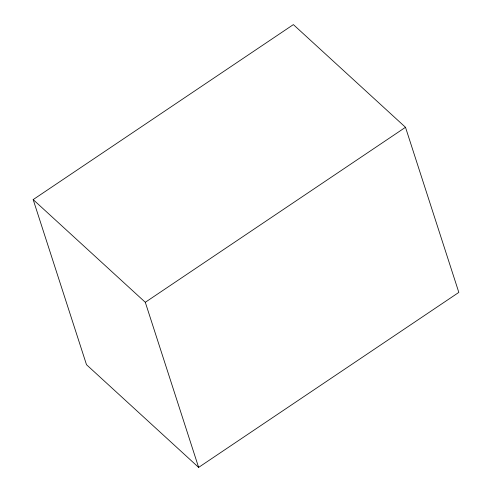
<?xml version="1.0" encoding="UTF-8"?>
<svg xmlns="http://www.w3.org/2000/svg" width="492" height="492" viewBox="0 0 492 492"><rect width="100%" height="100%" fill="white"/><g stroke="black" fill="none" stroke-linecap="round" stroke-linejoin="round"><path stroke-width="0.74" d="M33.173 199.598L293.373 24.6L405.494 127.293L458.827 292.402L198.627 467.4L86.506 364.707L33.173 199.598L145.3 302.291L198.627 467.4M145.3 302.291L405.494 127.293"/></g></svg>
